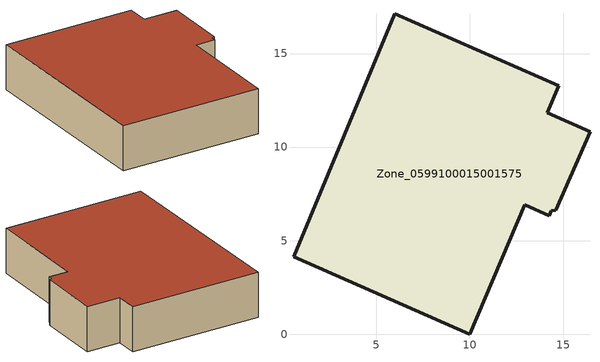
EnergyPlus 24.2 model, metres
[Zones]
Zone_0599100015001575
 floor ground (C_G): 10,0 0.57,4.13 5.97,17.12 14.75,13.28 14.14,11.84 16.42,10.82 14.59,6.62 14.35,6.6 14.24,6.33 12.93,6.91 z0.96
 wall outside (C_F): 16.42,10.82 14.14,11.84 14.75,13.28 5.97,17.12 0.57,4.13 10,0 12.93,6.91 14.24,6.33 14.35,6.6 14.59,6.62 16.42,10.82 z0.96:4.24
 roof outside (C_R): 0.57,4.13 10,0 12.93,6.91 14.24,6.33 14.35,6.6 14.59,6.62 16.42,10.82 14.14,11.84 14.75,13.28 5.97,17.12 z4.24
[BUILDING]
Pand.0599100015001575: North Axis=0; Terrain=City; Loads Convergence Tolerance Value=0.04; Temperature Convergence Tolerance Value=0.4; Solar Distribution=FullExterior; Maximum Number of Warmup Days=25; Minimum Number of Warmup Days=1
[Site:Location]
Rotterdam.The.Hague.AP_ZH_NLD Design_Conditions: Latitude=51.96; Longitude=4.45; Time Zone=1; Elevation=-4.5
[SITE:GROUNDTEMPERATURE:BUILDINGSURFACE]
18, 18, 18, 18, 18, 18, 18, 18, 18, 18, 18, 18
[MATERIAL] Thermal Absorptance=0.9; Solar Absorptance=0.7; Visible Absorptance=0.7
Name | Roughness | Thickness | Conductivity | Density | Specific Heat
G.TI.1975-1991 | MediumSmooth | 0.15 | 0.288461 | 540 | 1210
F.TI.1975-1991 | Rough | 0.3 | 0.230769 | 1920 | 840
R.TI.1975-1991 | MediumRough | 0.2 | 0.153846 | 1500 | 1000
[CONSTRUCTION]
C_G: G.TI.1975-1991
C_F: F.TI.1975-1991
C_R: R.TI.1975-1991
[ZONE]
Zone_0599100015001575: Type=1; Multiplier=1; Ceiling Height=Autocalculate; Volume=Autocalculate; Floor Area=autocalculate; Part of Total Floor Area=Yes
[ZONEINFILTRATION:DESIGNFLOWRATE]
Infil_Zone_0599100015001575: Zone or ZoneList or Space or SpaceList=Zone_0599100015001575; Schedule=AlwaysOn; Design Flow Rate Calculation Method=Flow/Area; Flow Rate per Floor Area=0.003; Constant Term Coefficient=1; Temperature Term Coefficient=0; Velocity Term Coefficient=0; Velocity Squared Term Coefficient=0
[HVACTEMPLATE:ZONE:IDEALLOADSAIRSYSTEM]
Zone_0599100015001575: Maximum Heating Supply Air Temperature=50; Minimum Cooling Supply Air Temperature=13; Maximum Heating Supply Air Humidity Ratio=0.0156; Minimum Cooling Supply Air Humidity Ratio=0.0077; Heating Limit=NoLimit; Cooling Limit=NoLimit; Dehumidification Control Type=ConstantSensibleHeatRatio; Cooling Sensible Heat Ratio=0.7; Dehumidification Setpoint=60; Humidification Control Type=None; Humidification Setpoint=30; Outdoor Air Method=None; Outdoor Air Flow Rate per Person=0.00944; Outdoor Air Flow Rate per Zone Floor Area=0; Outdoor Air Flow Rate per Zone=0; Demand Controlled Ventilation Type=None; Outdoor Air Economizer Type=NoEconomizer; Heat Recovery Type=None; Sensible Heat Recovery Effectiveness=0.7; Latent Heat Recovery Effectiveness=0.65
[ZONECONTROL:THERMOSTAT]
ThermostatControl_Zone_0599100015001575: Zone or ZoneList=Zone_0599100015001575; Control Type Schedule=DualSetpointControlType; Control 1=Thermostat_Zone_0599100015001575; Temperature Difference Between Cutout And Setpoint=0
[THERMOSTATSETPOINT:DUALSETPOINT]
Thermostat_Zone_0599100015001575: Heating Setpoint Temperature Schedule=HeatingSetpoint_Zone_0599100015001575; Cooling Setpoint Temperature Schedule=CoolingSetpoint_Zone_0599100015001575
[SCHEDULE:COMPACT]
HeatingSetpoint_Zone_0599100015001575: Through: 12/31, For: AllDays, Until: 24:00, 21
CoolingSetpoint_Zone_0599100015001575: Through: 12/31, For: AllDays, Until: 24:00, 24
DualSetpointControlType: Through: 12/31, For: AllDays, Until: 24:00, 4
AlwaysOn: Through: 12/31, For: AllDays, Until: 24:00, 1
